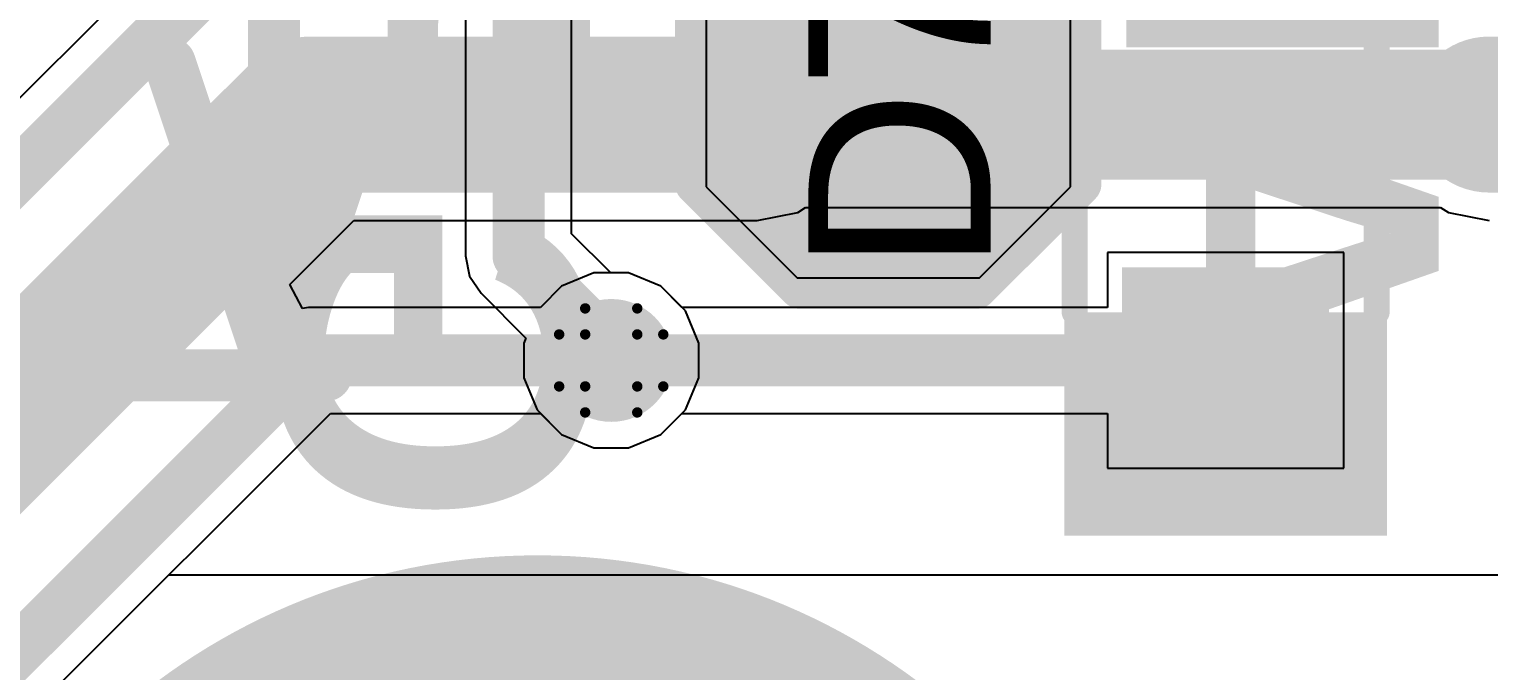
# Model space of a CAD drawing. Header units: inches. Extents: x -25 to 271, y -41 to 15.
# Drawn here: x 60.02 to 67.14, y -28.46 to -25.33 of the extents above; entities that cross this region are included whole.
import ezdxf

# ---------------------------------------------------------------- set-up
doc = ezdxf.new("R2010")
doc.units = ezdxf.units.IN
for name, color, linetype in [('Bottom Layer', 5, 'Continuous'), ('Bottom Overlay', 54, 'Continuous'), ('Bottom Paste', 16, 'Continuous'), ('Bottom Solder', 6, 'Continuous'), ('Dimensions', 6, 'Continuous'), ('Drill Drawing', 1, 'Continuous'), ('Multi-Layer', 9, 'Continuous'), ('Pad Holes', 156, 'Continuous'), ('Top Layer', 1, 'Continuous'), ('Top Overlay', 2, 'Continuous'), ('Top Paste', 8, 'Continuous'), ('Top Solder', 216, 'Continuous'), ('Via Holes', 16, 'Continuous')]:
    doc.layers.add(name, color=color, linetype=linetype)
doc.styles.add('Arial', font='', dxfattribs={"height": 0.2})
doc.styles.add('Arial_Bold', font='', dxfattribs={"height": 0.2})
doc.styles.get('Arial').set_extended_font_data('Arial')
doc.styles.get('Arial_Bold').set_extended_font_data('Arial', bold=True)

# ---------------------------------------------------------------- blocks, each defined once
blk = doc.blocks.new('T__________B_1')
at = {"layer": 'Bottom Layer'}
blk.add_hatch(color=5, dxfattribs=at).paths.add_polyline_path([(0.381, 0.762), (-0.381, 0.762), (-0.762, 0.381), (-0.762, -0.381), (-0.381, -0.762), (0.381, -0.762), (0.762, -0.381), (0.762, 0.381)])
at = {"layer": 'Bottom Paste'}
blk.add_hatch(color=16, dxfattribs=at).paths.add_polyline_path([(0.381, 0.762), (-0.381, 0.762), (-0.762, 0.381), (-0.762, -0.381), (-0.381, -0.762), (0.381, -0.762), (0.762, -0.381), (0.762, 0.381)])
at = {"layer": 'Bottom Solder'}
blk.add_hatch(color=6, dxfattribs=at).paths.add_polyline_path([(0.4318, 0.8636), (-0.4318, 0.8636), (-0.8636, 0.4318), (-0.8636, -0.4318), (-0.4318, -0.8636), (0.4318, -0.8636), (0.8636, -0.4318), (0.8636, 0.4318)])
at = {"layer": 'Bottom Overlay'}
for points in [[(-0.4318, 0.9398, 0.2, 0.2, 0), (-0.9398, 0.4318, 0.2, 0.2, 0)], [(0.4318, 0.9398, 0.2, 0.2, 0), (-0.4318, 0.9398, 0.2, 0.2, 0)], [(0.9398, 0.4318, 0.2, 0.2, 0), (0.4318, 0.9398, 0.2, 0.2, 0)], [(-0.9398, 0.4318, 0.2, 0.2, 0), (-0.9398, -0.4318, 0.2, 0.2, 0)], [(0.9398, 0.4318, 0.2, 0.2, 0), (0.9398, -0.4318, 0.2, 0.2, 0)], [(-0.4318, -0.9398, 0.2, 0.2, 0), (-0.9398, -0.4318, 0.2, 0.2, 0)], [(0.9398, -0.4318, 0.2, 0.2, 0), (0.4318, -0.9398, 0.2, 0.2, 0)], [(0.4318, -0.9398, 0.2, 0.2, 0), (-0.4318, -0.9398, 0.2, 0.2, 0)]]:
    blk.add_lwpolyline(points, format="xyseb", dxfattribs=at)
for points in [[(-0.4818, 0.9398, 0.1, 0.1, 1), (-0.3818, 0.9398, 0.1, 0.1, 1)], [(-0.4818, 0.9398, 0.1, 0.1, 1), (-0.3818, 0.9398, 0.1, 0.1, 1)], [(0.3818, 0.9398, 0.1, 0.1, 1), (0.4818, 0.9398, 0.1, 0.1, 1)], [(0.3818, 0.9398, 0.1, 0.1, 1), (0.4818, 0.9398, 0.1, 0.1, 1)], [(-0.9898, 0.4318, 0.1, 0.1, 1), (-0.8898, 0.4318, 0.1, 0.1, 1)], [(-0.9898, 0.4318, 0.1, 0.1, 1), (-0.8898, 0.4318, 0.1, 0.1, 1)], [(0.8898, 0.4318, 0.1, 0.1, 1), (0.9898, 0.4318, 0.1, 0.1, 1)], [(0.8898, 0.4318, 0.1, 0.1, 1), (0.9898, 0.4318, 0.1, 0.1, 1)], [(-0.9898, -0.4318, 0.1, 0.1, 1), (-0.8898, -0.4318, 0.1, 0.1, 1)], [(-0.9898, -0.4318, 0.1, 0.1, 1), (-0.8898, -0.4318, 0.1, 0.1, 1)], [(0.8898, -0.4318, 0.1, 0.1, 1), (0.9898, -0.4318, 0.1, 0.1, 1)], [(0.8898, -0.4318, 0.1, 0.1, 1), (0.9898, -0.4318, 0.1, 0.1, 1)], [(-0.4818, -0.9398, 0.1, 0.1, 1), (-0.3818, -0.9398, 0.1, 0.1, 1)], [(-0.4818, -0.9398, 0.1, 0.1, 1), (-0.3818, -0.9398, 0.1, 0.1, 1)], [(0.3818, -0.9398, 0.1, 0.1, 1), (0.4818, -0.9398, 0.1, 0.1, 1)], [(0.3818, -0.9398, 0.1, 0.1, 1), (0.4818, -0.9398, 0.1, 0.1, 1)]]:
    blk.add_lwpolyline(points, format="xyseb", close=True, dxfattribs=at)
blk = doc.blocks.new('SPACER_9')
at = {"layer": 'Bottom Layer'}
h = blk.add_hatch(color=5, dxfattribs=at)
edge = h.paths.add_edge_path()
edge.add_arc((0, 0), 3, 0, 360)
at = {"layer": 'Bottom Solder'}
h = blk.add_hatch(color=6, dxfattribs=at)
edge = h.paths.add_edge_path()
edge.add_arc((0, 0), 3.1016, 0, 360)
at = {"layer": 'Multi-Layer'}
h = blk.add_hatch(color=9, dxfattribs=at)
edge = h.paths.add_edge_path()
edge.add_arc((0, 0), 3, 0, 360)
at = {"layer": 'Pad Holes'}
h = blk.add_hatch(color=7, dxfattribs=at)
edge = h.paths.add_edge_path()
edge.add_arc((0, 0), 1.85, 0, 360)
at = {"layer": 'Top Layer'}
h = blk.add_hatch(color=1, dxfattribs=at)
edge = h.paths.add_edge_path()
edge.add_arc((0, 0), 3, 0, 360)
at = {"layer": 'Top Solder'}
h = blk.add_hatch(color=216, dxfattribs=at)
edge = h.paths.add_edge_path()
edge.add_arc((0, 0), 3.1016, 0, 360)
blk = doc.blocks.new('SOD_323_65')
at = {"layer": 'Top Layer'}
for points in [[(-0.75, -0.45), (-1.55, -0.45), (-1.55, 0.45), (-0.75, 0.45)], [(1.55, -0.45), (0.75, -0.45), (0.75, 0.45), (1.55, 0.45)]]:
    blk.add_hatch(color=1, dxfattribs=at).paths.add_polyline_path(points)
at = {"layer": 'Top Overlay'}
for points in [[(-2.0066, 0.4826), (-0.9144, 0.4826), (-0.9144, 0.7874), (-2.0066, 0.7874)], [(-2.0066, -0.508), (-1.5748, -0.508), (-1.5748, 0.508), (-2.0066, 0.508)], [(-2.0066, -0.7874), (-0.9144, -0.7874), (-0.9144, -0.4826), (-2.0066, -0.4826)]]:
    blk.add_hatch(color=2, dxfattribs=at).paths.add_polyline_path(points)
at = {"layer": 'Top Paste'}
for points in [[(-0.75, -0.45), (-1.55, -0.45), (-1.55, 0.45), (-0.75, 0.45)], [(1.55, -0.45), (0.75, -0.45), (0.75, 0.45), (1.55, 0.45)]]:
    blk.add_hatch(color=8, dxfattribs=at).paths.add_polyline_path(points)
at = {"layer": 'Top Solder'}
for points in [[(-0.695, -0.505), (-1.605, -0.505), (-1.605, 0.505), (-0.695, 0.505)], [(1.605, -0.505), (0.695, -0.505), (0.695, 0.505), (1.605, 0.505)]]:
    blk.add_hatch(color=216, dxfattribs=at).paths.add_polyline_path(points)
at = {"layer": 'Top Overlay'}
for points in [[(-0.9144, 0.7366, 0.127, 0.127, 0), (0.9398, 0.7366, 0.127, 0.127, 0)], [(0.9398, 0.7366, 0.127, 0.127, 0), (0.9398, 0.5588, 0.127, 0.127, 0)], [(0.9398, -0.5588, 0.127, 0.127, 0), (0.9398, -0.7366, 0.127, 0.127, 0)], [(-0.9144, -0.7366, 0.127, 0.127, 0), (0.9398, -0.7366, 0.127, 0.127, 0)]]:
    blk.add_lwpolyline(points, format="xyseb", dxfattribs=at)
for points in [[(-0.9461, 0.7366, 0.0635, 0.0635, 1), (-0.8827, 0.7366, 0.0635, 0.0635, 1)], [(0.908, 0.7366, 0.0635, 0.0635, 1), (0.9715, 0.7366, 0.0635, 0.0635, 1)], [(0.908, 0.7366, 0.0635, 0.0635, 1), (0.9715, 0.7366, 0.0635, 0.0635, 1)], [(0.908, 0.5588, 0.0635, 0.0635, 1), (0.9715, 0.5588, 0.0635, 0.0635, 1)], [(0.908, -0.5588, 0.0635, 0.0635, 1), (0.9715, -0.5588, 0.0635, 0.0635, 1)], [(-0.9461, -0.7366, 0.0635, 0.0635, 1), (-0.8827, -0.7366, 0.0635, 0.0635, 1)], [(0.908, -0.7366, 0.0635, 0.0635, 1), (0.9715, -0.7366, 0.0635, 0.0635, 1)], [(0.908, -0.7366, 0.0635, 0.0635, 1), (0.9715, -0.7366, 0.0635, 0.0635, 1)]]:
    blk.add_lwpolyline(points, format="xyseb", close=True, dxfattribs=at)

msp = doc.modelspace()

# ---------------------------------------------------------------- hatches: boundary and pattern name
at = {"layer": 'Bottom Layer'}
h = msp.add_hatch(color=5, dxfattribs=at)
edge = h.paths.add_edge_path()
edge.add_arc((62.8597, -26.9465), 0.3, 0, 360)
at = {"layer": 'Top Layer'}
h = msp.add_hatch(color=1, dxfattribs=at)
edge = h.paths.add_edge_path()
edge.add_arc((62.8597, -26.9465), 0.3, 0, 360)
at = {"layer": 'Via Holes'}
h = msp.add_hatch(color=7, dxfattribs=at)
edge = h.paths.add_edge_path()
edge.add_arc((62.8597, -26.9465), 0.15, 0, 360)

# ---------------------------------------------------------------- linework, layer by layer
at = {"layer": 'Bottom Layer'}
for p, q in [((62.1485, -21.163), (62.1485, -26.4356)), ((62.6665, -26.3283), (62.6665, -21.706)), ((63.3222, -25.2095), (63.3222, -26.0985)), ((65.1002, -26.0985), (65.1002, -25.2095)), ((63.3222, -26.0985), (63.7667, -26.543)), ((64.6557, -26.543), (65.1002, -26.0985)), ((62.8576, -26.5195), (62.6665, -26.3283)), ((62.1485, -26.4356), (62.1683, -26.5347)), ((62.1683, -26.5347), (62.2244, -26.6187)), ((62.9447, -26.5195), (62.8576, -26.5195)), ((63.1016, -26.5845), (62.9447, -26.5195)), ((63.7667, -26.543), (64.6557, -26.543)), ((62.2244, -26.6187), (62.4428, -26.8372)), ((63.2217, -26.7046), (63.1016, -26.5845)), ((63.2867, -26.8616), (63.2217, -26.7046)), ((62.4428, -26.8372), (62.4327, -26.8616)), ((62.4327, -26.8616), (62.4327, -27.0314)), ((63.2867, -27.0314), (63.2867, -26.8616)), ((62.4327, -27.0314), (62.4977, -27.1884)), ((63.2217, -27.1884), (63.2867, -27.0314)), ((62.4977, -27.1884), (62.6178, -27.3085)), ((63.1016, -27.3085), (63.2217, -27.1884)), ((62.6178, -27.3085), (62.7748, -27.3735)), ((62.9447, -27.3735), (63.1016, -27.3085)), ((62.7748, -27.3735), (62.9447, -27.3735))]:
    msp.add_line(p, q, dxfattribs=at)
for points in [[(62.4075, -26.4356, 0.254, 0.254, 0), (62.4075, -20.8181, 0.254, 0.254, 0)], [(64.7141, -25.4711, 0.127, 0.127, 0), (64.7141, -23.9573, 0.127, 0.127, 0)], [(64.7141, -25.4711, 0.127, 0.127, 0), (64.897, -25.654, 0.127, 0.127, 0)], [(62.4075, -26.4356, 0.254, 0.254, 0), (62.8597, -26.8878, 0.254, 0.254, 0)], [(62.8597, -26.9465, 0.254, 0.254, 0), (62.8597, -26.8878, 0.254, 0.254, 0)]]:
    msp.add_lwpolyline(points, format="xyseb", dxfattribs=at)
for points in [[(64.6824, -25.4711, 0.0635, 0.0635, 1), (64.7459, -25.4711, 0.0635, 0.0635, 1)], [(64.6824, -25.4711, 0.0635, 0.0635, 1), (64.7459, -25.4711, 0.0635, 0.0635, 1)], [(64.8652, -25.654, 0.0635, 0.0635, 1), (64.9287, -25.654, 0.0635, 0.0635, 1)], [(62.344, -26.4356, 0.127, 0.127, 1), (62.471, -26.4356, 0.127, 0.127, 1)], [(62.344, -26.4356, 0.127, 0.127, 1), (62.471, -26.4356, 0.127, 0.127, 1)], [(62.7962, -26.8878, 0.127, 0.127, 1), (62.9232, -26.8878, 0.127, 0.127, 1)], [(62.7962, -26.8878, 0.127, 0.127, 1), (62.9232, -26.8878, 0.127, 0.127, 1)], [(62.7962, -26.9465, 0.127, 0.127, 1), (62.9232, -26.9465, 0.127, 0.127, 1)]]:
    msp.add_lwpolyline(points, format="xyseb", close=True, dxfattribs=at)
at = {"layer": 'Bottom Overlay'}
msp.add_lwpolyline([(62.611, -25.654, 0.127, 0.127, 0), (63.2714, -25.654, 0.127, 0.127, 0)], format="xyseb", dxfattribs=at)
for points in [[(62.5793, -25.654, 0.0635, 0.0635, 1), (62.6427, -25.654, 0.0635, 0.0635, 1)], [(63.2396, -25.654, 0.0635, 0.0635, 1), (63.3032, -25.654, 0.0635, 0.0635, 1)]]:
    msp.add_lwpolyline(points, format="xyseb", close=True, dxfattribs=at)
at = {"layer": 'Dimensions'}
for points in [[(61.214, -27.019, 0.254, 0.254, 0), (61.214, -22.422, 0.254, 0.254, 0)], [(60.706, -25.495, 0.254, 0.254, 0), (61.214, -27.019, 0.254, 0.254, 0)], [(61.214, -27.019, 0.254, 0.254, 0), (61.722, -25.495, 0.254, 0.254, 0)], [(38.5291, -27.019, 0.254, 0.254, 0), (61.468, -27.019, 0.254, 0.254, 0)]]:
    msp.add_lwpolyline(points, format="xyseb", dxfattribs=at)
for points in [[(60.6425, -25.495, 0.127, 0.127, 1), (60.7695, -25.495, 0.127, 0.127, 1)], [(61.6585, -25.495, 0.127, 0.127, 1), (61.7855, -25.495, 0.127, 0.127, 1)], [(61.1505, -27.019, 0.127, 0.127, 1), (61.2775, -27.019, 0.127, 0.127, 1)], [(61.1505, -27.019, 0.127, 0.127, 1), (61.2775, -27.019, 0.127, 0.127, 1)], [(61.1505, -27.019, 0.127, 0.127, 1), (61.2775, -27.019, 0.127, 0.127, 1)], [(61.4045, -27.019, 0.127, 0.127, 1), (61.5315, -27.019, 0.127, 0.127, 1)]]:
    msp.add_lwpolyline(points, format="xyseb", close=True, dxfattribs=at)
at = {"layer": 'Drill Drawing'}
for points in [[(62.7327, -26.8195, 0.0508, 0.0508, 0), (62.7327, -26.6925, 0.0508, 0.0508, 0)], [(62.7327, -26.6925, 0.0508, 0.0508, 0), (62.9867, -26.6925, 0.0508, 0.0508, 0)], [(62.9867, -26.8195, 0.0508, 0.0508, 0), (62.9867, -26.6925, 0.0508, 0.0508, 0)], [(62.6057, -27.0735, 0.0508, 0.0508, 0), (62.6057, -26.8195, 0.0508, 0.0508, 0)], [(62.6057, -26.8195, 0.0508, 0.0508, 0), (62.7327, -26.8195, 0.0508, 0.0508, 0)], [(62.9867, -26.8195, 0.0508, 0.0508, 0), (63.1137, -26.8195, 0.0508, 0.0508, 0)], [(63.1137, -27.0735, 0.0508, 0.0508, 0), (63.1137, -26.8195, 0.0508, 0.0508, 0)], [(62.6057, -27.0735, 0.0508, 0.0508, 0), (62.7327, -27.0735, 0.0508, 0.0508, 0)], [(62.7327, -27.2005, 0.0508, 0.0508, 0), (62.7327, -27.0735, 0.0508, 0.0508, 0)], [(62.9867, -27.0735, 0.0508, 0.0508, 0), (63.1137, -27.0735, 0.0508, 0.0508, 0)], [(62.9867, -27.2005, 0.0508, 0.0508, 0), (62.9867, -27.0735, 0.0508, 0.0508, 0)], [(62.7327, -27.2005, 0.0508, 0.0508, 0), (62.9867, -27.2005, 0.0508, 0.0508, 0)]]:
    msp.add_lwpolyline(points, format="xyseb", dxfattribs=at)
for points in [[(62.72, -26.6925, 0.0254, 0.0254, 1), (62.7454, -26.6925, 0.0254, 0.0254, 1)], [(62.72, -26.6925, 0.0254, 0.0254, 1), (62.7454, -26.6925, 0.0254, 0.0254, 1)], [(62.974, -26.6925, 0.0254, 0.0254, 1), (62.9994, -26.6925, 0.0254, 0.0254, 1)], [(62.974, -26.6925, 0.0254, 0.0254, 1), (62.9994, -26.6925, 0.0254, 0.0254, 1)], [(62.593, -26.8195, 0.0254, 0.0254, 1), (62.6184, -26.8195, 0.0254, 0.0254, 1)], [(62.593, -26.8195, 0.0254, 0.0254, 1), (62.6184, -26.8195, 0.0254, 0.0254, 1)], [(62.72, -26.8195, 0.0254, 0.0254, 1), (62.7454, -26.8195, 0.0254, 0.0254, 1)], [(62.72, -26.8195, 0.0254, 0.0254, 1), (62.7454, -26.8195, 0.0254, 0.0254, 1)], [(62.974, -26.8195, 0.0254, 0.0254, 1), (62.9994, -26.8195, 0.0254, 0.0254, 1)], [(62.974, -26.8195, 0.0254, 0.0254, 1), (62.9994, -26.8195, 0.0254, 0.0254, 1)], [(63.101, -26.8195, 0.0254, 0.0254, 1), (63.1264, -26.8195, 0.0254, 0.0254, 1)], [(63.101, -26.8195, 0.0254, 0.0254, 1), (63.1264, -26.8195, 0.0254, 0.0254, 1)], [(62.593, -27.0735, 0.0254, 0.0254, 1), (62.6184, -27.0735, 0.0254, 0.0254, 1)], [(62.593, -27.0735, 0.0254, 0.0254, 1), (62.6184, -27.0735, 0.0254, 0.0254, 1)], [(62.72, -27.0735, 0.0254, 0.0254, 1), (62.7454, -27.0735, 0.0254, 0.0254, 1)], [(62.72, -27.0735, 0.0254, 0.0254, 1), (62.7454, -27.0735, 0.0254, 0.0254, 1)], [(62.974, -27.0735, 0.0254, 0.0254, 1), (62.9994, -27.0735, 0.0254, 0.0254, 1)], [(62.974, -27.0735, 0.0254, 0.0254, 1), (62.9994, -27.0735, 0.0254, 0.0254, 1)], [(63.101, -27.0735, 0.0254, 0.0254, 1), (63.1264, -27.0735, 0.0254, 0.0254, 1)], [(63.101, -27.0735, 0.0254, 0.0254, 1), (63.1264, -27.0735, 0.0254, 0.0254, 1)], [(62.72, -27.2005, 0.0254, 0.0254, 1), (62.7454, -27.2005, 0.0254, 0.0254, 1)], [(62.72, -27.2005, 0.0254, 0.0254, 1), (62.7454, -27.2005, 0.0254, 0.0254, 1)], [(62.974, -27.2005, 0.0254, 0.0254, 1), (62.9994, -27.2005, 0.0254, 0.0254, 1)], [(62.974, -27.2005, 0.0254, 0.0254, 1), (62.9994, -27.2005, 0.0254, 0.0254, 1)]]:
    msp.add_lwpolyline(points, format="xyseb", close=True, dxfattribs=at)
at = {"layer": 'Top Layer'}
for p, q in [((61.7469, -23.8915), (57.1954, -28.443)), ((63.7693, -26.2242), (63.8072, -26.1989)), ((63.8072, -26.1989), (66.906, -26.1989)), ((66.906, -26.1989), (66.9439, -26.2242)), ((61.2915, -26.5761), (61.604, -26.2636)), ((61.604, -26.2636), (63.5711, -26.2636)), ((63.5711, -26.2636), (63.7693, -26.2242)), ((66.9439, -26.2242), (67.1421, -26.2636)), ((66.4341, -26.4195), (65.2801, -26.4195)), ((65.2801, -26.4195), (65.2801, -26.6875)), ((66.4341, -27.4735), (66.4341, -26.4195)), ((62.7748, -26.5195), (62.6178, -26.5845)), ((62.9447, -26.5195), (62.7748, -26.5195)), ((63.1016, -26.5845), (62.9447, -26.5195)), ((61.3541, -26.6932), (61.2915, -26.5761)), ((62.6178, -26.5845), (62.5148, -26.6875)), ((63.2046, -26.6875), (63.1016, -26.5845)), ((61.3824, -26.6875), (61.3541, -26.6932)), ((62.5148, -26.6875), (61.3824, -26.6875)), ((65.2801, -26.6875), (63.2046, -26.6875)), ((57.9558, -30.7393), (61.4897, -27.2055)), ((61.4897, -27.2055), (62.5148, -27.2055)), ((62.5148, -27.2055), (62.6178, -27.3085)), ((63.1016, -27.3085), (63.2046, -27.2055)), ((63.2046, -27.2055), (65.2801, -27.2055)), ((65.2801, -27.2055), (65.2801, -27.4735)), ((62.6178, -27.3085), (62.7748, -27.3735)), ((62.9447, -27.3735), (63.1016, -27.3085)), ((62.7748, -27.3735), (62.9447, -27.3735)), ((65.2801, -27.4735), (66.4341, -27.4735)), ((57.9558, -30.7393), (60.7016, -27.9936)), ((60.7016, -27.9936), (70.9003, -27.9936))]:
    msp.add_line(p, q, dxfattribs=at)
for points in [[(57.3026, -28.702, 0.254, 0.254, 0), (62.0725, -23.9321, 0.254, 0.254, 0)], [(57.2774, -29.8577, 0.762, 0.762, 0), (61.3894, -25.7457, 0.762, 0.762, 0)], [(61.3894, -25.7457, 0.762, 0.762, 0), (63.5711, -25.7457, 0.762, 0.762, 0)], [(67.1421, -25.7457, 0.762, 0.762, 0), (69.7075, -25.7457, 0.762, 0.762, 0)], [(63.5711, -25.7457, 0.635, 0.635, 0), (67.1421, -25.7457, 0.635, 0.635, 0)], [(57.7727, -30.5562, 0.254, 0.254, 0), (61.3824, -26.9465, 0.254, 0.254, 0)], [(61.3824, -26.9465, 0.254, 0.254, 0), (65.8571, -26.9465, 0.254, 0.254, 0)]]:
    msp.add_lwpolyline(points, format="xyseb", dxfattribs=at)
for points in [[(61.1989, -25.7457, 0.381, 0.381, 1), (61.5799, -25.7457, 0.381, 0.381, 1)], [(61.1989, -25.7457, 0.381, 0.381, 1), (61.5799, -25.7457, 0.381, 0.381, 1)], [(63.3806, -25.7457, 0.381, 0.381, 1), (63.7616, -25.7457, 0.381, 0.381, 1)], [(66.9516, -25.7457, 0.381, 0.381, 1), (67.3326, -25.7457, 0.381, 0.381, 1)], [(63.4124, -25.7457, 0.3175, 0.3175, 1), (63.7299, -25.7457, 0.3175, 0.3175, 1)], [(66.9834, -25.7457, 0.3175, 0.3175, 1), (67.3009, -25.7457, 0.3175, 0.3175, 1)], [(61.3189, -26.9465, 0.127, 0.127, 1), (61.4459, -26.9465, 0.127, 0.127, 1)], [(61.3189, -26.9465, 0.127, 0.127, 1), (61.4459, -26.9465, 0.127, 0.127, 1)], [(65.7936, -26.9465, 0.127, 0.127, 1), (65.9206, -26.9465, 0.127, 0.127, 1)]]:
    msp.add_lwpolyline(points, format="xyseb", close=True, dxfattribs=at)

# ---------------------------------------------------------------- block references
for name, p, rotation in [('SOD_323_65', (65.8571, -25.7965), 90), ('T__________B_1', (64.2112, -25.654), 180)]:
    msp.add_blockref(name, p, dxfattribs=dict(rotation=rotation))
msp.add_blockref('SPACER_9', (62.5, -31))

# ---------------------------------------------------------------- texts
at = {"layer": 'Bottom Overlay', "style": 'Arial_Bold', "text_generation_flag": 2}
for s, p in [('GPIO23', (61.2323, -27.7622)), ('ADC0', (65.3725, -27.0965))]:
    msp.add_text(s, height=1.524, rotation=270, dxfattribs=at).set_placement(p)
at = {"layer": 'Top Overlay', "style": 'Arial'}
msp.add_text('D7', height=0.889, rotation=90, dxfattribs=at).set_placement((64.7104, -26.5202))

doc.saveas('drawing.dxf')
